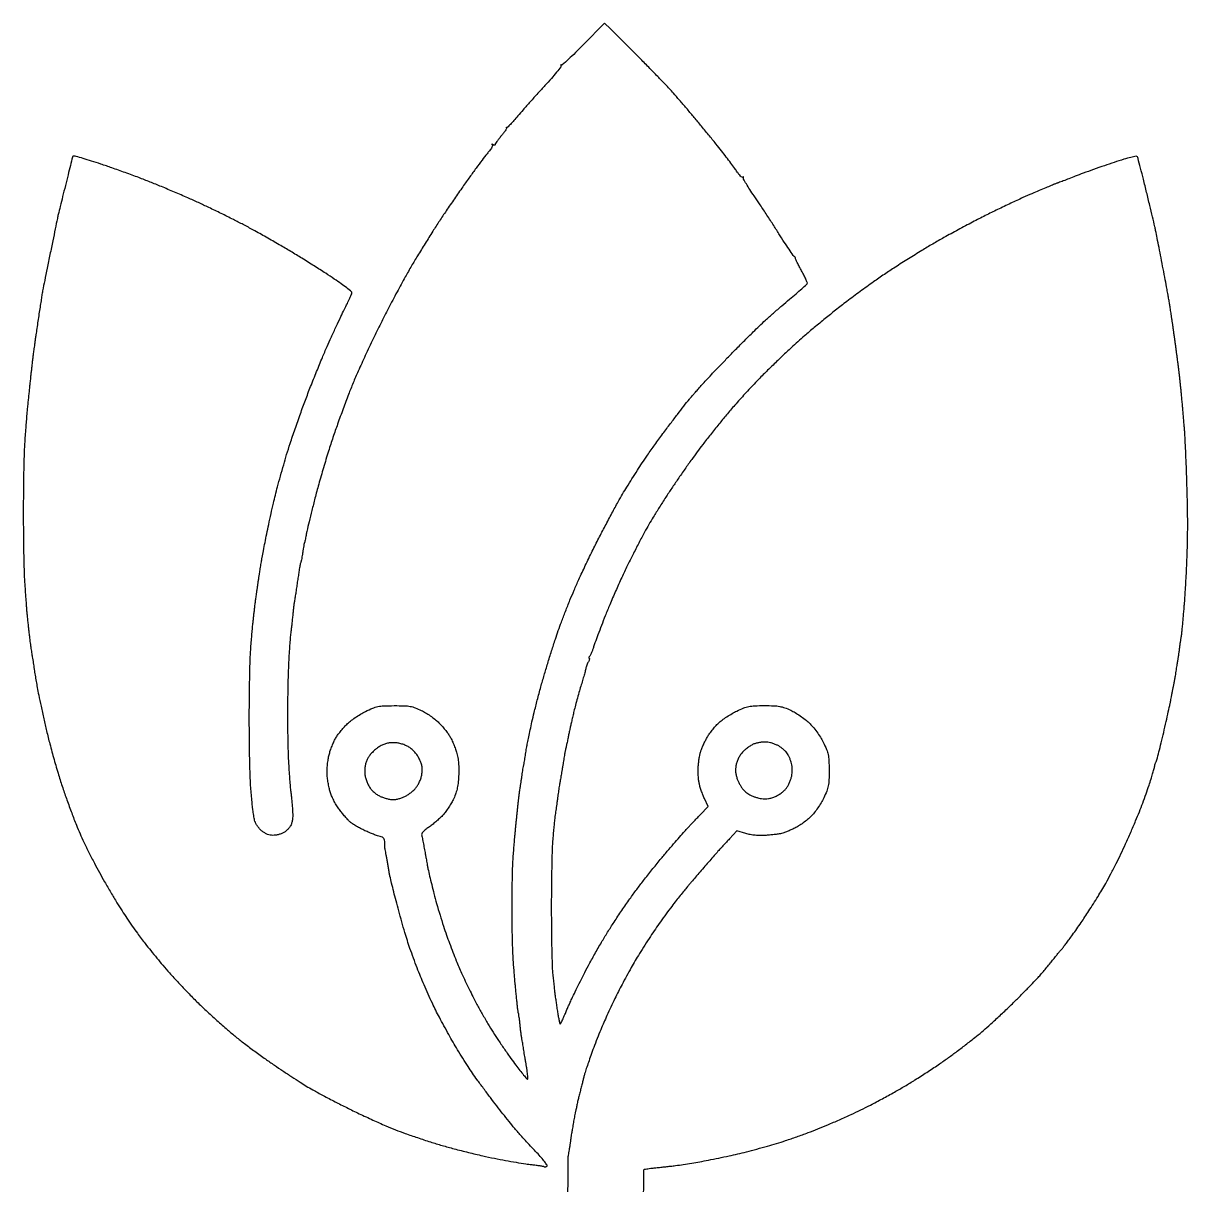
# Model space of a CAD drawing. Extents: x 0 to 57.1, y 0 to 88.
# Drawn here: x 0 to 57.1, y 31 to 88 of the extents above; entities that cross this region are included whole.
import ezdxf

# ---------------------------------------------------------------- set-up
doc = ezdxf.new("R2010")
doc.units = 0
doc.header["$MEASUREMENT"] = 0

msp = doc.modelspace()

# ---------------------------------------------------------------- linework, layer by layer
for points in [[(28.830608, 87.709202), (28.544132, 87.984304), (27.512211, 86.940506, -0.004479), (27.112963, 86.543833, -0.007462), (26.768849, 86.217893, -0.002224), (26.469668, 85.945312, -0.399372), (26.430696, 85.946304, 0.085177), (26.414019, 85.958096, 0.40366), (26.403952, 85.95474, 0.167652), (26.401357, 85.937503, 0.029818), (26.4093, 85.905375, -0.246174), (26.398245, 85.844883, -0.004518), (26.189077, 85.582244, -0.010025), (25.931314, 85.277228, -0.006392), (25.620005, 84.932475, 0.002878), (25.269895, 84.550189, 0.002245), (24.893736, 84.130913, 0.002269), (24.546833, 83.737154, 0.005522), (24.295572, 83.442833, -0.007328), (24.097586, 83.212608, -0.012067), (23.922766, 83.02459, -0.005722), (23.772801, 82.874389, -0.364636), (23.738317, 82.871783, 0.025052), (23.720645, 82.883205, 0.401641), (23.714339, 82.881661, 0.288315), (23.714297, 82.873822, 0.019654), (23.727349, 82.854551, -0.292669), (23.729727, 82.81812, -0.016447), (23.669027, 82.716199, -0.021039), (23.583059, 82.593749, -0.013441), (23.473549, 82.458623, 0.009959), (23.361256, 82.322018, 0.013801), (23.266513, 82.194903, 0.010291), (23.193529, 82.086446, 0.143918), (23.1804, 82.041779, -0.185814), (23.171528, 82.018731, -0.179096), (23.149336, 82.007136, -0.110242), (23.115189, 82.010305, -0.05256), (23.07465, 82.028271, 0.017253), (23.036468, 82.048523, 0.176411), (23.01895, 82.050351, 0.513935), (23.015454, 82.041496, 0.041037), (23.033534, 82.017979, -0.241614), (23.044906, 81.975795, -0.055992), (23.02086, 81.90388, -0.045714), (22.970959, 81.81791, -0.030734), (22.899624, 81.729466, 0.020797), (22.782743, 81.590302, 0.00239), (22.534542, 81.265311, 0.002878), (22.243244, 80.875441, 0.002343), (21.9356, 80.4546, 0.003797), (21.590061, 79.969527, 0.002203), (21.182002, 79.38189, 0.002202), (20.77808, 78.78913, 0.003709), (20.445085, 78.28782, 0.003515), (20.120857, 77.784064, 0.002136), (19.744235, 77.18411, 0.00214), (19.375724, 76.585775, 0.003777), (19.077347, 76.08822, 0.00738), (18.770438, 75.549541, 0.003012), (18.368523, 74.808731, 0.002979), (17.946144, 74.007442, 0.003801), (17.566846, 73.2636, 0.004128), (17.198929, 72.512892, 0.003213), (16.810906, 71.690833, 0.003249), (16.459131, 70.919914, 0.007871), (16.212046, 70.3449, 0.005988), (15.989877, 69.785626, 0.002997), (15.721709, 69.073521, 0.002975), (15.452966, 68.333197, 0.00439), (15.226684, 67.68, 0.005803), (15.007875, 67.004136, 0.00342), (14.761359, 66.191861, 0.00342), (14.526162, 65.376928, 0.005844), (14.342428, 64.692995, 0.001751), (14.191038, 64.093247, 0.00221), (14.05537, 63.53726, 0.001752), (13.945282, 63.070059, 0.017744), (13.907102, 62.874095, -0.006307), (13.886017, 62.750933, -0.008328), (13.863527, 62.639314, -0.006278), (13.842065, 62.546835, -0.077316), (13.828181, 62.513524, 0.087715), (13.814314, 62.478218, 0.004484), (13.790956, 62.35697, 0.007037), (13.766398, 62.211524, 0.005036), (13.742865, 62.048224, -0.005009), (13.719328, 61.884837, -0.006972), (13.694758, 61.739113, -0.004495), (13.671405, 61.617662, -0.085151), (13.657496, 61.58168, 0.068765), (13.643842, 61.549514, 0.008195), (13.624823, 61.474315, 0.009653), (13.605307, 61.383655, 0.007787), (13.587749, 61.28558, 0.002382), (13.566102, 61.148668, 0.00052), (13.530172, 60.912552, 0.000541), (13.489186, 60.639303, 0.000519), (13.448207, 60.3621, -0.000867), (13.408152, 60.092448, -0.00108), (13.369953, 59.842004, -0.000875), (13.33706, 59.631863, -0.008254), (13.321301, 59.54196, 0.016817), (13.307602, 59.455086, 0.002266), (13.285805, 59.271596, 0.002613), (13.262087, 59.053811, 0.002198), (13.239181, 58.82286, -0.00224), (13.215761, 58.58692, -0.002325), (13.190503, 58.354101, -0.002238), (13.166808, 58.15284, -0.010084), (13.150066, 58.0356, 0.02016), (13.133632, 57.901212, 0.001976), (13.10837, 57.575587, 0.002497), (13.081721, 57.187028, 0.001976), (13.056663, 56.7666, 0.00601), (13.033996, 56.246562, 0.002414), (13.014989, 55.535141, 0.002389), (13.001875, 54.768456, 0.00302), (12.997417, 54.0594, 0.003407), (13.002026, 53.357443, 0.002848), (13.016241, 52.612347, 0.002874), (13.037039, 51.931077, 0.007855), (13.062072, 51.449863, 0.001653), (13.089158, 51.068964, 0.002116), (13.11674, 50.718438, 0.001632), (13.142063, 50.424801, 0.018024), (13.156808, 50.307763, -0.013465), (13.171166, 50.201617, -0.002283), (13.192172, 49.998309, -0.002493), (13.214574, 49.759165, -0.002216), (13.235529, 49.510248, -0.012108), (13.252926, 49.196198, -0.031938), (13.245558, 48.971152, -0.043416), (13.212753, 48.794252, -0.051825), (13.15087, 48.636433, -0.055663), (13.076401, 48.524841, -0.037279), (12.969008, 48.415015, -0.036521), (12.84315, 48.319522, -0.045099), (12.713005, 48.250786, -0.035113), (12.572091, 48.203214, -0.03044), (12.419024, 48.173057, -0.031395), (12.269898, 48.162467, -0.04843), (12.141243, 48.173904, -0.054459), (12.022798, 48.209799, -0.030186), (11.887538, 48.277391, -0.029745), (11.757272, 48.363344, -0.041951), (11.653353, 48.455703, -0.030348), (11.565654, 48.559887, -0.024534), (11.484304, 48.681397, -0.025182), (11.420251, 48.801325, -0.056724), (11.387205, 48.8988, -0.007714), (11.366634, 49.001273, -0.003375), (11.342375, 49.137732, -0.003339), (11.31856, 49.282985, -0.004456), (11.298996, 49.415187, -0.009718), (11.278597, 49.586417, -0.002004), (11.249739, 49.888871, -0.002107), (11.219103, 50.240507, -0.001983), (11.190775, 50.599587, -0.011327), (11.165217, 51.089632, -0.002423), (11.144251, 51.941429, -0.002531), (11.129737, 52.928717, -0.002409), (11.1249, 53.9325, -0.002485), (11.129893, 54.936928, -0.002601), (11.144875, 55.926152, -0.002495), (11.166522, 56.780371, -0.011519), (11.1929, 57.2742, -0.000716), (11.220875, 57.632902, -0.000816), (11.2487, 57.976116, -0.000738), (11.273228, 58.267405, -0.004612), (11.287371, 58.4163, -0.001288), (11.301409, 58.547606, -0.000401), (11.323149, 58.744654, -0.000401), (11.34779, 58.964749, -0.000443), (11.371995, 59.1777, -0.001162), (11.396529, 59.387548, -0.001145), (11.422157, 59.598321, -0.001124), (11.44545, 59.782892, -0.004389), (11.461103, 59.8968, -0.000035), (11.476777, 60.003831, -0.000012), (11.49937, 60.158002, -0.000012), (11.524252, 60.32774, -0.000014), (11.5479, 60.489, -0.000442), (11.572152, 60.653335, -0.000341), (11.598868, 60.832423, -0.000345), (11.624047, 60.999636, -0.000828), (11.642996, 61.1235, -0.000869), (11.661072, 61.239036, -0.000509), (11.683094, 61.3773, -0.000509), (11.705405, 61.515561, -0.000866), (11.724375, 61.6311, -0.006039), (11.751962, 61.785727, -0.000751), (11.816483, 62.120987, -0.000886), (11.894415, 62.5189, -0.000734), (11.978783, 62.9424, -0.003105), (12.075464, 63.408986, -0.002123), (12.190813, 63.937772, -0.00214), (12.306337, 64.446491, -0.004327), (12.402486, 64.8459, -0.004565), (12.507574, 65.250671, -0.002068), (12.652216, 65.778879, -0.002047), (12.809402, 66.334892, -0.002804), (12.955746, 66.834, -0.00699), (13.127364, 67.379502, -0.003161), (13.366719, 68.08962, -0.003129), (13.628777, 68.835938, -0.004276), (13.87477, 69.50465, -0.003354), (14.131064, 70.169857, -0.002448), (14.424372, 70.905566, -0.002473), (14.709256, 71.600193, -0.005454), (14.935242, 72.12725, -0.002819), (15.147343, 72.600165, -0.002134), (15.385262, 73.116875, -0.002157), (15.612816, 73.600114, -0.005015), (15.788565, 73.95986, 0.003944), (15.930355, 74.248523, 0.005812), (16.049902, 74.504405, 0.002889), (16.147308, 74.72272, 0.103842), (16.1586, 74.776506, 0.228797), (16.136045, 74.823217, 0.003836), (15.903875, 75.004682, 0.009008), (15.623824, 75.212209, 0.005761), (15.29145, 75.443622, 0.005746), (14.869941, 75.722916, 0.00253), (14.306257, 76.083135, 0.002503), (13.704585, 76.459153, 0.003359), (13.1553, 76.79354, 0.003723), (12.592324, 77.125425, 0.002549), (11.948428, 77.494211, 0.002569), (11.324329, 77.843224, 0.005199), (10.8288, 78.110318, 0.004443), (10.341503, 78.360971, 0.002509), (9.746449, 78.656662, 0.002504), (9.143191, 78.948925, 0.004107), (8.6292, 79.189602, 0.004192), (8.103401, 79.42525, 0.002368), (7.462249, 79.702553, 0.002363), (6.812913, 79.976131, 0.003879), (6.2604, 80.200835, 0.004548), (5.704719, 80.415987, 0.002784), (5.045701, 80.660098, 0.002791), (4.390411, 80.894553, 0.004963), (3.847853, 81.079236, 0.002435), (3.385882, 81.228898, 0.003617), (2.97971, 81.355072, 0.00162), (2.632378, 81.458992, 0.071994), (2.557703, 81.4698, 0.024825), (2.517733, 81.467814, 0.03945), (2.484039, 81.461748, 0.046919), (2.46009, 81.452985, 0.28925), (2.4534, 81.442388, -0.059899), (2.450792, 81.420697, -0.000082), (2.351694, 81.014822, -0.000703), (2.239908, 80.560077, -0.000433), (2.107168, 80.025338, 0.000291), (1.972544, 79.483666, 0.000425), (1.854709, 79.006629, 0.000202), (1.754898, 78.600376, 0.007703), (1.733929, 78.5088, 0.001833), (1.714233, 78.414563, 0.000033), (1.610687, 77.909726, 0.000082), (1.490157, 77.3214, 0.000055), (1.352308, 76.6476, 0.000348), (1.214416, 75.970817, 0.000504), (1.093684, 75.373048, 0.000252), (0.991913, 74.8652, 0.008547), (0.969854, 74.7441, 0.002416), (0.952729, 74.636794, 0.000233), (0.912538, 74.37609, 0.000297), (0.864954, 74.065243, 0.000234), (0.813833, 73.7289, 0.000619), (0.760974, 73.377083, 0.00059), (0.708144, 73.019582, 0.000585), (0.662222, 72.703698, 0.002108), (0.634037, 72.5022, -0.000824), (0.611902, 72.34094, -0.000706), (0.588074, 72.171202, -0.000711), (0.565987, 72.01704, -0.002036), (0.550051, 71.91, 0.005909), (0.533991, 71.796081, 0.001515), (0.510762, 71.611521, 0.001543), (0.485543, 71.400748, 0.001567), (0.461758, 71.1909, 0.000174), (0.438712, 70.981052, 0.000172), (0.415713, 70.770279, 0.000169), (0.395696, 70.585677, 0.000662), (0.38354, 70.4718, 0.000027), (0.371118, 70.353892, 0.000006), (0.349489, 70.148469, 0.000006), (0.324421, 69.910334, 0.000006), (0.298928, 69.6681, 0.00103), (0.273026, 69.416991, 0.000879), (0.246732, 69.152172, 0.000886), (0.223669, 68.911257, 0.002521), (0.20875, 68.74335, 0.001723), (0.193841, 68.557706, 0.000363), (0.169157, 68.233404, 0.000381), (0.141091, 67.857257, 0.000361), (0.113091, 67.47435, 0.010638), (0.086734, 66.957973, 0.002405), (0.064852, 66.07987, 0.00249), (0.049523, 65.066356, 0.002414), (0.044081, 64.0422, 0.002331), (0.04837, 63.015368, 0.002367), (0.062237, 61.993822, 0.0023), (0.082592, 61.105441, 0.009729), (0.107589, 60.5736, 0.000786), (0.135068, 60.170098, 0.00076), (0.16411, 59.762233, 0.00075), (0.190756, 59.403336, 0.0028), (0.20912, 59.1777, 0.002174), (0.226985, 58.982255, 0.001182), (0.250546, 58.742274, 0.001177), (0.275664, 58.498286, 0.001866), (0.298453, 58.2894, 0.001065), (0.321441, 58.089568, 0.000846), (0.347098, 57.873802, 0.000855), (0.371568, 57.673818, 0.002141), (0.390298, 57.528, 0.002905), (0.40817, 57.399169, 0.002144), (0.429394, 57.256751, 0.002166), (0.450617, 57.122302, 0.00485), (0.468171, 57.0204, -0.004822), (0.486185, 56.915863, -0.0019), (0.509049, 56.771623, -0.00188), (0.532579, 56.615553, -0.00235), (0.553195, 56.4705, 0.005459), (0.579526, 56.293164, 0.001584), (0.623982, 56.020269, 0.001592), (0.676022, 55.71313, 0.0017), (0.728909, 55.413, 0.006387), (0.800366, 55.042648, 0.002013), (0.916466, 54.490909, 0.00201), (1.050952, 53.876384, 0.002229), (1.185917, 53.283768, 0.007543), (1.344861, 52.643885, 0.004411), (1.553568, 51.881998, 0.004409), (1.775939, 51.123031, 0.007465), (1.977225, 50.491968, 0.005039), (2.1828, 49.899094, 0.003947), (2.417388, 49.2599, 0.003991), (2.645136, 48.668539, 0.009753), (2.824724, 48.237907, 0.008079), (3.012084, 47.830203, 0.004006), (3.262194, 47.318892, 0.003975), (3.530027, 46.792797, 0.005816), (3.774809, 46.334407, 0.005052), (4.03139, 45.878078, 0.003324), (4.335425, 45.357941, 0.003344), (4.638073, 44.855672, 0.006442), (4.888303, 44.458203, 0.004036), (5.126152, 44.097398, 0.003218), (5.388324, 43.711981, 0.003252), (5.635769, 43.358149, 0.008188), (5.821861, 43.104603, 0.005515), (6.016465, 42.85415, 0.002103), (6.292875, 42.509386, 0.002082), (6.596289, 42.137364, 0.002552), (6.882999, 41.7924, 0.009089), (7.212271, 41.414482, 0.004197), (7.653504, 40.934431, 0.004156), (8.125896, 40.437408, 0.005758), (8.558199, 40.000256, 0.006989), (9.007469, 39.568535, 0.004702), (9.531977, 39.087589, 0.004736), (10.048452, 38.631653, 0.009354), (10.468577, 38.281332, 0.006369), (10.887382, 37.953875, 0.003721), (11.397141, 37.571624, 0.00372), (11.913184, 37.196524, 0.006297), (12.3516, 36.891082, 0.002351), (12.767486, 36.611895, 0.00195), (13.212669, 36.318564, 0.001968), (13.622741, 36.052952, 0.005312), (13.9167, 35.868568, 0.011744), (14.235158, 35.683643, 0.003229), (14.744987, 35.407663, 0.003261), (15.326943, 35.10234, 0.0034), (15.9048, 34.808917, 0.005076), (16.511678, 34.513589, 0.003877), (17.181437, 34.202365, 0.00392), (17.813404, 33.920599, 0.009214), (18.290597, 33.722696, 0.00859), (18.761817, 33.546656, 0.004164), (19.369913, 33.336995, 0.004129), (20.006995, 33.129097, 0.005933), (20.574797, 32.95637, 0.006701), (21.163165, 32.793509, 0.004033), (21.86516, 32.615328, 0.004038), (22.566037, 32.449424, 0.007043), (23.149989, 32.324795, 0.003409), (23.679839, 32.223243, 0.003377), (24.212658, 32.128599, 0.003314), (24.67992, 32.052036, 0.013081), (24.968889, 32.014367, -0.005214), (25.179608, 31.990264, -0.007276), (25.367498, 31.964002, -0.004678), (25.524121, 31.93828, -0.089612), (25.57035, 31.921359, 0.099923), (25.600767, 31.910925, 0.057365), (25.639678, 31.910277, 0.054021), (25.680624, 31.918829, 0.060009), (25.71726, 31.935795, 0.42454), (25.727051, 31.980793, 0.013269), (25.606662, 32.151136, 0.01843), (25.438908, 32.359166, 0.010757), (25.223559, 32.596438, -0.001778), (24.97791, 32.857519, -0.001455), (24.717017, 33.138419, -0.001469), (24.478538, 33.398216, -0.003869), (24.309641, 33.5862, -0.009066), (24.133548, 33.792697, -0.002409), (23.860299, 34.128433, -0.002442), (23.553225, 34.513297, -0.002513), (23.252862, 34.8975, -0.003089), (22.942878, 35.303298, -0.00232), (22.606589, 35.753546, -0.002345), (22.294122, 36.180145, -0.005385), (22.063879, 36.5049, -0.007456), (21.849762, 36.82397, -0.00386), (21.591296, 37.228629, -0.003837), (21.332025, 37.648664, -0.005817), (21.113628, 38.018258, -0.003911), (20.902701, 38.391609, -0.002596), (20.66629, 38.823086, -0.002613), (20.441087, 39.244466, -0.005092), (20.266629, 39.583358, -0.007025), (20.099291, 39.928735, -0.003483), (19.896256, 40.371254, -0.003456), (19.692081, 40.833061, -0.005059), (19.519334, 41.2425, -0.005697), (19.353921, 41.659374, -0.003711), (19.171999, 42.14427, -0.003731), (19.001547, 42.620007, -0.007101), (18.872762, 43.005556, -0.005232), (18.750706, 43.403348, -0.002451), (18.600675, 43.920523, -0.002428), (18.448669, 44.464286, -0.003407), (18.31862, 44.951356, -0.001794), (18.204775, 45.396248, -0.002208), (18.101874, 45.812209, -0.001826), (18.018233, 46.16241, -0.016076), (17.986812, 46.3185, 0.000457), (17.965213, 46.446308, 0.000163), (17.934142, 46.628788, 0.000162), (17.899919, 46.829, 0.000191), (17.867406, 47.018399, 0.001091), (17.837103, 47.192255, 0.001591), (17.809578, 47.345309, 0.000773), (17.785561, 47.475329, 0.028075), (17.778327, 47.504849, -0.059315), (17.773462, 47.531893, -0.004346), (17.769621, 47.607427, -0.006011), (17.766899, 47.697854, -0.004517), (17.766, 47.797388, 0.039661), (17.755501, 47.929545, 0.122743), (17.720667, 48.011291, 0.128013), (17.652547, 48.065156, 0.044883), (17.53335, 48.105282, -0.026452), (17.411039, 48.141502, -0.007004), (17.219933, 48.212304, -0.007086), (17.004501, 48.299096, -0.007234), (16.7931, 48.391386, -0.014422), (16.582477, 48.494413, -0.012786), (16.369374, 48.61343, -0.012947), (16.183033, 48.730466, -0.037844), (16.06343, 48.823742, -0.021335), (15.957621, 48.928555, -0.008119), (15.818923, 49.083156, -0.008023), (15.673446, 49.256242, -0.009734), (15.542906, 49.423253, -0.023028), (15.418434, 49.606009, -0.01501), (15.291167, 49.827334, -0.015104), (15.179817, 50.051162, -0.027693), (15.105026, 50.24058, -0.023171), (15.049786, 50.436853, -0.012622), (14.999363, 50.682104, -0.012554), (14.960585, 50.934542, -0.019445), (14.941113, 51.154169, -0.023093), (14.940362, 51.377022, -0.014073), (14.959028, 51.639654, -0.014094), (14.992282, 51.899495, -0.024147), (15.036488, 52.113442, -0.018187), (15.096691, 52.316361, -0.012543), (15.178866, 52.541577, -0.012663), (15.26894, 52.754461, -0.025132), (15.352858, 52.9173, -0.024884), (15.453207, 53.071857, -0.012184), (15.595348, 53.258838, -0.012055), (15.752864, 53.446434, -0.017118), (15.902407, 53.604783, -0.029735), (16.077832, 53.758739, -0.014603), (16.317689, 53.93423, -0.014434), (16.578265, 54.10257, -0.02035), (16.820374, 54.236101, -0.016711), (17.173105, 54.397831, -0.049262), (17.427854, 54.476088, -0.04044), (17.719103, 54.510841, -0.008542), (18.2313, 54.521518, -0.008284), (18.725671, 54.515187, -0.036017), (19.017015, 54.48555, -0.047907), (19.259584, 54.418647, -0.022929), (19.556198, 54.289479, -0.022493), (19.764564, 54.175231, -0.014573), (19.995194, 54.025556, -0.014657), (20.212355, 53.865847, -0.026752), (20.378155, 53.72133, -0.015855), (20.524781, 53.569717, -0.01085), (20.681866, 53.388897, -0.010946), (20.825779, 53.207873, -0.021676), (20.930321, 53.057157, -0.026766), (21.020627, 52.895551, -0.012854), (21.119741, 52.679637, -0.012705), (21.21186, 52.448489, -0.017731), (21.281518, 52.237135, -0.024557), (21.344322, 51.973431, -0.023934), (21.381621, 51.702568, -0.02169), (21.395158, 51.405957, -0.014209), (21.386199, 51.063829, -0.014785), (21.3561, 50.707049, -0.028778), (21.307413, 50.425564, -0.032311), (21.231356, 50.173831, -0.025124), (21.117774, 49.911244, -0.019966), (21.007787, 49.709152, -0.013677), (20.867776, 49.488631, -0.013805), (20.720974, 49.283283, -0.027018), (20.591123, 49.12983, -0.01755), (20.450548, 48.990932, -0.009843), (20.270686, 48.831707, -0.009813), (20.082441, 48.677823, -0.015761), (19.915423, 48.55498, 0.018818), (19.746342, 48.429021, 0.048544), (19.63769, 48.322624, 0.074133), (19.581447, 48.231069, 0.173611), (19.576769, 48.151995, -0.015922), (19.596473, 48.075738, -0.004206), (19.623043, 47.952659, -0.004265), (19.650916, 47.812035, -0.004371), (19.676148, 47.6721, 0.000926), (19.700738, 47.530133, 0.000837), (19.726687, 47.383402, 0.000838), (19.750369, 47.252055, 0.002674), (19.766791, 47.1645, -0.003409), (19.782631, 47.079355, -0.001228), (19.804041, 46.958023, -0.001218), (19.82685, 46.824968, -0.001446), (19.84772, 46.6992, 0.015407), (19.881929, 46.523564, 0.002212), (19.96451, 46.167013, 0.00251), (20.0662, 45.746085, 0.002142), (20.17754, 45.3033, 0.006554), (20.309534, 44.814482, 0.004263), (20.474203, 44.253203, 0.004287), (20.644288, 43.70814, 0.00814), (20.79207, 43.2729, 0.003892), (20.939706, 42.870187, 0.002923), (21.108197, 42.429279, 0.002955), (21.271606, 42.016297, 0.006784), (21.400677, 41.7078, 0.004971), (21.535041, 41.406733, 0.002322), (21.714776, 41.019289, 0.0023), (21.907077, 40.614602, 0.00322), (22.08288, 40.254933, 0.009489), (22.280755, 39.874905, 0.004797), (22.543682, 39.403339, 0.004762), (22.824631, 38.921353, 0.007068), (23.080655, 38.505084, 0.005465), (23.344917, 38.098617, 0.00384), (23.650793, 37.64677, 0.003875), (23.950286, 37.21873, 0.008097), (24.191336, 36.891201, 0.003945), (24.393744, 36.629615, 0.006264), (24.571562, 36.409255, 0.00196), (24.727767, 36.222064, 0.221381), (24.756255, 36.2088, 0.400093), (24.77215, 36.223943, 0.014855), (24.773846, 36.314418, 0.019735), (24.767989, 36.430477, 0.011658), (24.752313, 36.56835, 0.00285), (24.730418, 36.721261, 0.002379), (24.705467, 36.883415, 0.0024), (24.681221, 37.031545, 0.00655), (24.662196, 37.136013, -0.006012), (24.643251, 37.239417, -0.002315), (24.619342, 37.383393, -0.002292), (24.594847, 37.539808, -0.002824), (24.573495, 37.685913, 0.003864), (24.552715, 37.826073, 0.003974), (24.529956, 37.964577, 0.003847), (24.508345, 38.084348, 0.016811), (24.492649, 38.1546, -0.02731), (24.476853, 38.232991, -0.003374), (24.45295, 38.405756, -0.003978), (24.427556, 38.611551, -0.00328), (24.403661, 38.8314, 0.003541), (24.380313, 39.045183, 0.005245), (24.356557, 39.232192, 0.00249), (24.333941, 39.390585, 0.098942), (24.322112, 39.4236, -0.102165), (24.310311, 39.45721, -0.001986), (24.286419, 39.639859, -0.004692), (24.261291, 39.854183, -0.003118), (24.236315, 40.1004, 0.000273), (24.211288, 40.361933, 0.000274), (24.186011, 40.623069, 0.000267), (24.16372, 40.850783, 0.0011), (24.149839, 40.9887, -0.004866), (24.136296, 41.134248, -0.000888), (24.114322, 41.404033, -0.000955), (24.089766, 41.719891, -0.000867), (24.065593, 42.0462, -0.009494), (24.04307, 42.468982, -0.002737), (24.024246, 43.123264, -0.002752), (24.01112, 43.861269, -0.002929), (24.006477, 44.5842, -0.002871), (24.010204, 45.304027, -0.002766), (24.022192, 46.032711, -0.002735), (24.039817, 46.674576, -0.010075), (24.061348, 47.0799, -0.001074), (24.085702, 47.402421, -0.00092), (24.112699, 47.741895, -0.000927), (24.138365, 48.050224, -0.002656), (24.15773, 48.2643, -0.000436), (24.176067, 48.453924, -0.000276), (24.19775, 48.674874, -0.000277), (24.219282, 48.89181, -0.000513), (24.237051, 49.068, -0.000355), (24.25513, 49.244189, -0.000192), (24.277629, 49.461126, -0.000191), (24.300716, 49.682075, -0.000301), (24.320718, 49.8717, -0.003437), (24.34078, 50.049159, -0.003098), (24.363946, 50.232572, -0.003104), (24.386751, 50.396716, -0.009823), (24.404858, 50.5062, 0.006529), (24.423289, 50.613264, 0.002294), (24.447033, 50.767402, 0.002277), (24.471593, 50.93714, 0.002666), (24.493301, 51.0984, -0.004053), (24.514611, 51.253457, -0.004348), (24.537969, 51.404546, -0.004124), (24.560227, 51.533955, -0.020468), (24.5763, 51.606, 0.017826), (24.592366, 51.676263, 0.004089), (24.614277, 51.796023, 0.004223), (24.637245, 51.934527, 0.004107), (24.658095, 52.074687, -0.002742), (24.678972, 52.217703, -0.002509), (24.702021, 52.364781, -0.002508), (24.723919, 52.495895, -0.008201), (24.740256, 52.582287, -0.001519), (24.762973, 52.690813, -0.000114), (24.825642, 52.985404, -0.000158), (24.900585, 53.336748, -0.00012), (24.982932, 53.721758, -0.0076), (25.090219, 54.188055, -0.003407), (25.244709, 54.797761, -0.003372), (25.416775, 55.440123, -0.004578), (25.581311, 56.017481, -0.002715), (25.752677, 56.587143, -0.002101), (25.945347, 57.205957, -0.002124), (26.130093, 57.782119, -0.005106), (26.273082, 58.206838, -0.006509), (26.422137, 58.617749, -0.003059), (26.624973, 59.145214, -0.00303), (26.84426, 59.695367, -0.004258), (27.047085, 60.183414, -0.006972), (27.280008, 60.710181, -0.003217), (27.597004, 61.389319, -0.003185), (27.939494, 62.099216, -0.004415), (28.256175, 62.7309, -0.002805), (28.570072, 63.335094, -0.002479), (28.903811, 63.961217, -0.002489), (29.210144, 64.522419, -0.007569), (29.425995, 64.899613, -0.004201), (29.629333, 65.236302, -0.002258), (29.885457, 65.648273, -0.002249), (30.150391, 66.065971, -0.003527), (30.382289, 66.422413, -0.007015), (30.643406, 66.805835, -0.002901), (31.006887, 67.317458, -0.00287), (31.402954, 67.861534, -0.003694), (31.773532, 68.3568, -0.001301), (32.117231, 68.806703, -0.001732), (32.432001, 69.213598, -0.001216), (32.69794, 69.553214, -0.017653), (32.796516, 69.669759, 0.002781), (32.877792, 69.760251, 0.000791), (33.003085, 69.901771, 0.000797), (33.144044, 70.06201, 0.000844), (33.281811, 70.219659, -0.008253), (33.467725, 70.426148, -0.00183), (33.793054, 70.773146, -0.001901), (34.171991, 71.171326, -0.001831), (34.558655, 71.5716, -0.00196), (34.967016, 71.987971, -0.001555), (35.411365, 72.434708, -0.001571), (35.826033, 72.846425, -0.003932), (36.132044, 73.14364, -0.006385), (36.432206, 73.423374, -0.003086), (36.823132, 73.774096, -0.00306), (37.235045, 74.134606, -0.004393), (37.6047, 74.448525, 0.003027), (37.930974, 74.724073, 0.004616), (38.210497, 74.967556, 0.00177), (38.44746, 75.179349, 0.114111), (38.478986, 75.224393, 0.195935), (38.478815, 75.272674, 0.008084), (38.408961, 75.434858, 0.013006), (38.316234, 75.627373, 0.008756), (38.200882, 75.842395, -0.005391), (38.084221, 76.056389, -0.008104), (37.987543, 76.245712, -0.003952), (37.909848, 76.407369, -0.157323), (37.904872, 76.446028, 0.126562), (37.903167, 76.471154, 0.060615), (37.889279, 76.500609, 0.054376), (37.866292, 76.529605, 0.051594), (37.837215, 76.553541, -0.096929), (37.788833, 76.601298, -0.001776), (37.586125, 76.900737, -0.004318), (37.353346, 77.253792, -0.002863), (37.092025, 77.6628, 0.002727), (36.796292, 78.125947, 0.001916), (36.458643, 78.644069, 0.001933), (36.131623, 79.137534, 0.004049), (35.872686, 79.518292, -0.007177), (35.663111, 79.830647, -0.010917), (35.490988, 80.108401, -0.00578), (35.355106, 80.344967, -0.205963), (35.3487, 80.406592, 0.036937), (35.356017, 80.438007, 0.244373), (35.351043, 80.452799, 0.346751), (35.338242, 80.454077, 0.054396), (35.317077, 80.437077, -0.355658), (35.280763, 80.433361, -0.042573), (35.212631, 80.486954, -0.035618), (35.131009, 80.574926, -0.020738), (35.045523, 80.690877, 0.009456), (34.928311, 80.857606, 0.002402), (34.731722, 81.123609, 0.002448), (34.504207, 81.425288, 0.002476), (34.274588, 81.7236, 0.003957), (34.002618, 82.067682, 0.001759), (33.638839, 82.517254, 0.001741), (33.250366, 82.990532, 0.002352), (32.895601, 83.4156, 0.001562), (32.556076, 83.815996, 0.001559), (32.213821, 84.214541, 0.001524), (31.912744, 84.560795, 0.006154), (31.725834, 84.7692, 0.005805), (31.523578, 84.984144, 0.001082), (31.146902, 85.373561, 0.001159), (30.704517, 85.826828, 0.001058), (30.246468, 86.292, 0.000584), (29.793055, 86.749449, 0.000697), (29.364688, 87.179419, 0.0006), (29.0026, 87.540983, 0.004582)], [(18.184784, 52.704408, 0.033321), (17.987543, 52.691965, 0.041803), (17.808536, 52.653217, 0.040656), (17.634572, 52.584135, 0.029005), (17.452329, 52.480451, 0.032656), (17.306868, 52.372025, 0.022735), (17.157138, 52.232175, 0.023014), (17.025226, 52.084184, 0.043264), (16.935458, 51.951701, 0.037528), (16.863418, 51.796279, 0.034879), (16.813339, 51.628015, 0.033953), (16.786119, 51.449928, 0.031487), (16.78227, 51.265209, 0.03548), (16.802567, 51.086423, 0.028342), (16.848803, 50.898014, 0.028363), (16.915996, 50.716214, 0.035724), (16.99918, 50.557269, 0.039819), (17.105605, 50.412272, 0.033946), (17.239133, 50.277465, 0.033972), (17.389551, 50.162073, 0.040063), (17.546424, 50.075068, 0.025207), (17.699451, 50.014674, 0.018998), (17.872879, 49.963392, 0.019329), (18.039974, 49.927628, 0.041405), (18.17122, 49.915858, 0.04621), (18.301396, 49.927039, 0.022296), (18.464759, 49.964019, 0.021892), (18.632899, 50.01806, 0.029255), (18.779669, 50.082419, 0.03371), (18.921831, 50.167469, 0.021129), (19.076324, 50.284619, 0.021184), (19.219322, 50.41347, 0.035873), (19.325972, 50.534257, 0.04161), (19.413159, 50.670752, 0.025679), (19.493296, 50.843696, 0.025548), (19.555988, 51.025845, 0.038143), (19.590115, 51.190688, 0.030881), (19.603526, 51.39312, 0.049582), (19.587183, 51.565233, 0.046607), (19.536184, 51.738087, 0.02384), (19.442292, 51.944052, 0.033354), (19.3362, 52.120211, 0.036147), (19.210171, 52.275736, 0.037148), (19.066571, 52.407716, 0.039758), (18.9081, 52.51371, 0.033925), (18.741537, 52.592577, 0.029163), (18.557279, 52.652839, 0.029207), (18.367591, 52.691168, 0.034355)], [(36.538249, 52.728924, 0.038981), (36.397658, 52.73612, 0.021553), (36.226032, 52.724107, 0.021377), (36.052134, 52.696805, 0.032035), (35.903749, 52.65693, 0.046445), (35.757979, 52.591938, 0.025016), (35.5914, 52.486982, 0.024698), (35.430977, 52.362052, 0.035363), (35.303064, 52.235075, 0.032879), (35.185015, 52.080635, 0.033393), (35.088903, 51.912827, 0.034499), (35.018808, 51.739554, 0.041671), (34.978446, 51.56882, 0.031708), (34.963175, 51.390557, 0.036074), (34.971748, 51.219419, 0.03618), (35.004781, 51.051728, 0.032249), (35.062558, 50.883765, 0.017382), (35.125803, 50.746059, 0.014523), (35.202147, 50.604414, 0.014771), (35.279617, 50.478884, 0.038292), (35.344677, 50.394885, 0.030302), (35.415328, 50.325737, 0.016784), (35.509156, 50.249784, 0.016687), (35.609716, 50.178966, 0.025742), (35.701517, 50.125336, 0.031739), (35.805737, 50.079568, 0.014568), (35.946594, 50.032702, 0.014361), (36.098204, 49.991827, 0.019257), (36.237816, 49.96409, 0.038165), (36.405644, 49.950413, 0.04033), (36.570473, 49.962897, 0.037867), (36.739955, 50.002921, 0.027223), (36.921895, 50.071828, 0.033843), (37.072861, 50.151217, 0.024868), (37.228805, 50.258251, 0.025317), (37.366774, 50.374901, 0.049925), (37.461167, 50.482841, 0.033495), (37.535165, 50.603046, 0.018869), (37.609262, 50.757575, 0.018766), (37.67256, 50.919877, 0.029062), (37.713571, 51.064556, 0.031755), (37.736939, 51.214479, 0.023599), (37.744302, 51.381928, 0.023946), (37.735965, 51.544857, 0.039491), (37.711572, 51.68048, 0.02118), (37.673307, 51.804513, 0.014804), (37.620216, 51.940904, 0.014966), (37.561436, 52.068821, 0.02985), (37.506069, 52.165441, 0.042348), (37.437209, 52.253313, 0.0206), (37.335796, 52.353692, 0.020267), (37.220965, 52.450128, 0.027524), (37.109496, 52.526877, 0.032261), (36.985439, 52.592008, 0.01975), (36.831887, 52.653242, 0.019767), (36.674379, 52.70204, 0.032973)]]:
    msp.add_lwpolyline(points, format="xyb", close=True)
msp.add_lwpolyline([(30.450342, 29.411524, -0.000017), (30.46337, 31.744625, -0.197453), (30.474799, 31.771999, -0.149586), (30.498253, 31.784462, -0.004747), (30.605564, 31.804207, -0.008821), (30.734005, 31.824254, -0.005961), (30.881089, 31.842775, -0.001244), (31.062048, 31.862918, -0.000574), (31.297591, 31.888269, -0.000568), (31.545294, 31.914357, -0.000789), (31.7673, 31.93713, 0.009322), (32.025074, 31.968024, 0.003153), (32.399156, 32.022356, 0.003135), (32.811992, 32.087627, 0.003595), (33.2055, 32.155283, 0.004126), (33.629111, 32.234868, 0.002403), (34.1361, 32.336989, 0.002401), (34.643032, 32.444177, 0.004058), (35.0667, 32.539493, 0.005318), (35.492989, 32.643833, 0.002984), (36.008864, 32.779217, 0.002977), (36.528384, 32.9222, 0.004852), (36.967266, 33.050413, 0.007441), (37.414896, 33.193216, 0.00398), (37.963807, 33.382248, 0.003961), (38.521128, 33.584132, 0.006174), (38.997666, 33.767763, 0.005611), (39.478988, 33.966389, 0.003263), (40.052416, 34.215024, 0.003262), (40.623818, 34.47169, 0.005501), (41.099184, 34.69531, 0.007446), (41.578283, 34.936027, 0.003984), (42.163201, 35.246856, 0.003965), (42.755241, 35.573645, 0.006183), (43.259423, 35.865444, 0.006163), (43.758405, 36.170923, 0.003866), (44.334753, 36.539859, 0.00388), (44.896606, 36.911911, 0.007074), (45.34854, 37.22563, 0.005226), (45.772083, 37.535352, 0.003649), (46.243498, 37.893093, 0.003681), (46.690477, 38.242733, 0.007632), (47.033133, 38.523493, 0.008121), (47.372997, 38.820341, 0.003577), (47.813277, 39.223437, 0.003539), (48.274165, 39.657616, 0.004745), (48.685416, 40.0581, 0.002313), (49.065917, 40.439252, 0.002485), (49.433851, 40.814958, 0.00235), (49.74668, 41.140636, 0.011791), (49.916582, 41.327837, 0.003803), (50.052987, 41.487886, 0.001926), (50.222442, 41.691392, 0.001913), (50.395783, 41.902846, 0.002852), (50.545631, 42.089237, -0.001587), (50.677476, 42.254085, -0.002248), (50.795931, 42.399886, -0.001275), (50.896787, 42.522252, -0.032175), (50.926545, 42.5538, 0.038499), (50.956205, 42.58605, 0.001338), (51.061291, 42.720356, 0.00249), (51.184287, 42.880056, 0.001737), (51.321526, 43.0614, 0.005793), (51.485233, 43.284626, 0.002732), (51.691656, 43.576403, 0.002707), (51.904485, 43.884284, 0.003816), (52.090617, 44.1612, 0.003325), (52.28076, 44.452998, 0.001894), (52.506925, 44.808126, 0.001891), (52.731906, 45.167368, 0.00313), (52.91876, 45.4725, 0.010513), (53.112082, 45.80844, 0.004269), (53.361737, 46.273556, 0.004222), (53.621803, 46.77846, 0.005363), (53.852917, 47.2491, 0.004967), (54.081984, 47.741002, 0.003263), (54.336365, 48.311623, 0.003283), (54.576747, 48.870398, 0.006315), (54.760752, 49.3218, 0.004356), (54.921195, 49.74076, 0.003473), (55.087149, 50.195295, 0.003511), (55.23497, 50.618416, 0.008838), (55.335005, 50.9292, 0.002577), (55.408103, 51.175435, 0.003942), (55.468694, 51.389741, 0.001431), (55.518822, 51.574607, 0.102932), (55.520607, 51.606, -0.105347), (55.522079, 51.62988, -0.018344), (55.535853, 51.673151, -0.019212), (55.55616, 51.723514, -0.016176), (55.581385, 51.7752, 0.056863), (55.618165, 51.869247, 0.001975), (55.717517, 52.250017, 0.003664), (55.829968, 52.701778, 0.00255), (55.950588, 53.2134, 0.001201), (56.069936, 53.737188, 0.001479), (56.178669, 54.226485, 0.001221), (56.267821, 54.63815, 0.010793), (56.302805, 54.8208, -0.004212), (56.327298, 54.958457, -0.002208), (56.359968, 55.129326, -0.002196), (56.395001, 55.304188, -0.003369), (56.427029, 55.4553, 0.005624), (56.459007, 55.609598, 0.00331), (56.49393, 55.794695, 0.003311), (56.526382, 55.980139, 0.00565), (56.550706, 56.135487, -0.00207), (56.572143, 56.279111, -0.001851), (56.595563, 56.428021, -0.001856), (56.617594, 56.561635, -0.005782), (56.633806, 56.651393, 0.009286), (56.650335, 56.746723, 0.002205), (56.67422, 56.906166, 0.002267), (56.700032, 57.08965, 0.002236), (56.7243, 57.2742, -0.002071), (56.748374, 57.45774, -0.002171), (56.773601, 57.638192, -0.00208), (56.796705, 57.79379, -0.009672), (56.812145, 57.88325, 0.018263), (56.827246, 57.980704, 0.002424), (56.850628, 58.187926, 0.002806), (56.87579, 58.434002, 0.002353), (56.899784, 58.695256, 0.000047), (56.923379, 58.966458, 0.000044), (56.947341, 59.242459, 0.000044), (56.968493, 59.486597, 0.000157), (56.98198, 59.643, 0.006067), (56.995174, 59.821993, 0.000809), (57.017817, 60.200038, 0.000936), (57.043097, 60.648318, 0.000787), (57.068253, 61.1235, 0.003807), (57.091574, 61.656819, 0.002364), (57.111219, 62.283049, 0.002371), (57.124752, 62.901254, 0.004284), (57.129097, 63.4077, 0.003998), (57.124854, 63.939123, 0.001746), (57.111124, 64.644182, 0.001727), (57.091341, 65.39293, 0.002305), (57.067896, 66.0726, 0.000818), (57.042339, 66.699749, 0.000982), (57.016167, 67.289782, 0.00084), (56.992303, 67.786875, 0.006545), (56.977758, 68.0184, 0.001496), (56.96298, 68.205494, 0.000601), (56.941701, 68.461228, 0.000594), (56.918118, 68.736688, 0.000752), (56.895629, 68.9913, 0.00029), (56.872605, 69.245911, 0.000229), (56.847408, 69.521372, 0.000231), (56.823778, 69.777099, 0.000575), (56.806186, 69.9642, 0.002237), (56.788619, 70.140385, 0.001206), (56.765479, 70.357326, 0.001201), (56.740836, 70.578273, 0.001889), (56.718498, 70.7679, 0.000078), (56.696886, 70.945359, 0.000071), (56.674493, 71.128772, 0.000071), (56.654399, 71.292972, 0.000227), (56.640941, 71.4024, 0.001477), (56.627106, 71.51182, 0.00046), (56.605697, 71.676028, 0.00046), (56.581441, 71.859441, 0.000507), (56.557624, 72.0369, 0.000149), (56.533569, 72.214359, 0.000135), (56.508601, 72.397772, 0.000135), (56.486159, 72.561971, 0.000432), (56.471076, 72.6714, 0.000931), (56.456027, 72.778427, 0.000324), (56.433954, 72.932603, 0.000322), (56.409429, 73.102339, 0.000375), (56.3859, 73.2636, 0.00018), (56.361736, 73.427935, 0.000139), (56.335285, 73.607023, 0.000141), (56.310492, 73.774238, 0.000338), (56.292006, 73.8981, 0.002836), (56.271557, 74.029394, 0.000881), (56.239364, 74.226454, 0.000881), (56.20261, 74.446549, 0.000971), (56.166238, 74.6595, 0.003203), (56.116401, 74.937291, 0.000745), (56.029015, 75.403187, 0.000769), (55.926808, 75.939141, 0.000753), (55.822267, 76.4784, 0.000146), (55.722127, 76.990039, 0.000211), (55.633375, 77.441782, 0.000106), (55.557757, 77.825386, 0.003567), (55.53908, 77.9166, 0.006309), (55.518008, 78.010077, 0.000122), (55.403117, 78.490822, 0.000294), (55.26855, 79.051831, 0.000197), (55.114041, 79.6932, 0.001695), (54.957607, 80.331935, 0.002592), (54.817214, 80.884615, 0.000898), (54.692748, 81.360649, 0.069944), (54.662616, 81.432481, 0.31359), (54.600236, 81.460802, 0.012674), (54.344292, 81.407074, 0.015651), (53.996431, 81.313207, 0.006059), (53.520463, 81.162325, 0.003428), (53.044081, 81.001304, 0.002436), (52.512165, 80.814533, 0.002459), (52.00623, 80.631301, 0.005227), (51.616963, 80.483515, -0.000625), (51.301659, 80.360477, -0.00097), (51.029182, 80.25515, -0.000278), (50.791839, 80.164086, -0.031875), (50.76, 80.154164, 0.027773), (50.734598, 80.146477, 0.003442), (50.680423, 80.126314, 0.004054), (50.616384, 80.10138, 0.003345), (50.5485, 80.073786, 0.001423), (50.440213, 80.02856, 0.000127), (50.168064, 79.913907, 0.000165), (49.84355, 79.776968, 0.000129), (49.491, 79.627956, 0.007163), (49.053865, 79.43563, 0.002773), (48.453592, 79.157162, 0.002745), (47.806315, 78.848162, 0.003392), (47.2068, 78.552874, 0.004673), (46.58617, 78.234645, 0.003016), (45.873028, 77.855019, 0.003031), (45.180215, 77.47539, 0.005713), (44.6265, 77.159266, 0.004829), (44.087451, 76.836258, 0.002755), (43.4421, 76.436125, 0.002751), (42.797002, 76.026247, 0.004555), (42.2577, 75.672424, 0.007019), (41.717207, 75.299643, 0.003874), (41.066713, 74.82976, 0.003861), (40.414509, 74.343111, 0.006192), (39.866475, 73.916773, 0.002876), (39.356707, 73.505148, 0.002441), (38.822925, 73.064675, 0.00246), (38.340674, 72.658714, 0.006918), (38.008652, 72.368404, 0.005263), (37.69086, 72.076575, 0.002086), (37.260171, 71.669244, 0.002064), (36.798777, 71.225562, 0.002588), (36.374799, 70.8102, 0.007716), (35.934993, 70.361202, 0.004559), (35.423255, 69.812449, 0.00456), (34.922219, 69.255131, 0.0078), (34.515679, 68.7798, 0.003214), (34.138996, 68.319216, 0.002436), (33.731478, 67.809279, 0.002462), (33.353654, 67.326886, 0.005733), (33.07656, 66.9609, 0.004428), (32.812631, 66.597175, 0.002111), (32.479309, 66.124946, 0.002093), (32.135168, 65.628583, 0.002975), (31.833755, 65.1843, 0.003969), (31.541225, 64.739949, 0.002929), (31.224223, 64.243654, 0.00296), (30.930115, 63.771021, 0.006625), (30.713578, 63.4077, 0.007817), (30.501883, 63.027983, 0.003051), (30.220908, 62.497192, 0.00302), (29.923738, 61.918934, 0.003749), (29.654595, 61.3773, 0.00588), (29.384002, 60.805366, 0.003732), (29.081639, 60.133151, 0.003748), (28.794648, 59.468717, 0.006925), (28.572998, 58.9239, 0.001674), (28.387943, 58.445629, 0.001926), (28.214656, 57.988012, 0.001728), (28.070618, 57.599077, 0.011174), (28.003054, 57.4011, -0.012175), (27.955888, 57.263791, -0.012744), (27.902756, 57.131041, -0.012487), (27.851184, 57.018939, -0.053736), (27.812016, 56.95695, 0.030816), (27.783663, 56.916321, 0.07167), (27.769081, 56.882264, 0.15722), (27.770176, 56.860549, 0.311664), (27.783718, 56.8512, -0.38917), (27.797981, 56.838117, -0.075055), (27.795547, 56.799885, -0.046042), (27.777785, 56.743549, -0.023493), (27.745862, 56.67651, 0.020752), (27.707719, 56.597527, 0.013896), (27.67044, 56.50436, 0.014006), (27.639311, 56.411917, 0.026644), (27.620394, 56.335779, -0.019173), (27.596888, 56.234747, -0.002299), (27.535429, 56.013998, -0.002736), (27.459712, 55.752259, -0.002246), (27.376056, 55.473515, 0.004524), (27.284656, 55.163849, 0.003028), (27.185451, 54.808026, 0.003049), (27.093508, 54.462048, 0.006), (27.025397, 54.185696, 0.000112), (26.969605, 53.946792, 0.000127), (26.916331, 53.718179, 0.000115), (26.871204, 53.524101, 0.000722), (26.848313, 53.4249, 0.004047), (26.830681, 53.34502, 0.001999), (26.809509, 53.243274, 0.001983), (26.788381, 53.137518, 0.002897), (26.770683, 53.0442, -0.003781), (26.752247, 52.947924, -0.002202), (26.728751, 52.8327, -0.002202), (26.704197, 52.717488, -0.003723), (26.682482, 52.6212, 0.001756), (26.661575, 52.530168, 0.001385), (26.639563, 52.431488, 0.0014), (26.619629, 52.339722, 0.003471), (26.605684, 52.272371, 0.006105), (26.591855, 52.198473, 0.001579), (26.571398, 52.07904, 0.001606), (26.548939, 51.942707, 0.001636), (26.527498, 51.807071, -0.001465), (26.504298, 51.659984, -0.000925), (26.476403, 51.488462, -0.000929), (26.448358, 51.319971, -0.00171), (26.424817, 51.183, -0.000794), (26.402552, 51.057232, -0.00067), (26.378595, 50.924177, -0.000675), (26.35641, 50.802839, -0.001879), (26.340394, 50.7177, 0.008243), (26.32507, 50.630118, 0.002601), (26.305018, 50.498797, 0.002597), (26.284171, 50.352067, 0.00288), (26.265586, 50.2101, -0.001632), (26.245809, 50.056053, -0.000956), (26.221172, 49.8717, -0.000955), (26.195818, 49.687353, -0.001625), (26.17382, 49.5333, 0.000643), (26.152816, 49.388246, 0.000517), (26.130587, 49.232177, 0.000522), (26.110344, 49.087914, 0.001336), (26.096075, 48.9834, 0.008203), (26.081263, 48.856954, 0.001179), (26.055837, 48.597941, 0.001338), (26.027306, 48.291416, 0.001143), (25.998837, 47.9682, 0.01372), (25.972027, 47.507494, 0.002516), (25.95015, 46.655049, 0.002702), (25.934959, 45.657112, 0.002454), (25.9299, 44.6265, 0.002375), (25.934752, 43.605169, 0.002772), (25.949346, 42.635227, 0.002455), (25.970262, 41.81516, 0.016776), (25.996101, 41.4117, 0.001193), (26.024558, 41.127765, 0.001079), (26.055316, 40.834305, 0.00108), (26.083998, 40.571606, 0.00345), (26.104723, 40.3965, 0.003504), (26.127112, 40.227508, 0.001296), (26.160937, 39.989759, 0.001285), (26.19919, 39.730484, 0.001548), (26.236516, 39.48705, 0.006242), (26.273587, 39.268111, 0.010217), (26.311083, 39.083746, 0.004169), (26.34697, 38.930073, 0.346172), (26.364861, 38.916, 0.266096), (26.385177, 38.927636, 0.009455), (26.430968, 39.009192, 0.015232), (26.482021, 39.111658, 0.009812), (26.53518, 39.23325, -0.002577), (26.59764, 39.381941, -0.001294), (26.677985, 39.569138, -0.001284), (26.76208, 39.762318, -0.001902), (26.836882, 39.9312, -0.006363), (26.93358, 40.140123, -0.001423), (27.104103, 40.493989, -0.001476), (27.30339, 40.901485, -0.001426), (27.50735, 41.312476, -0.008142), (27.747831, 41.774632, -0.004257), (28.061507, 42.342604, -0.004232), (28.39319, 42.919805, -0.006465), (28.691553, 43.414229, -0.006446), (29.007052, 43.907775, -0.003923), (29.391915, 44.48318, -0.003931), (29.78255, 45.047816, -0.006938), (30.115127, 45.506879, -0.005329), (30.453477, 45.95058, -0.003271), (30.861103, 46.466481, -0.003278), (31.271209, 46.971771, -0.005843), (31.616196, 47.381327, -0.000824), (31.92485, 47.737988, -0.00093), (32.222481, 48.07948, -0.000849), (32.47664, 48.369009, -0.005091), (32.610686, 48.5181, -0.002998), (32.72673, 48.643042, -0.001163), (32.888827, 48.814681, -0.001151), (33.065297, 48.999814, -0.001426), (33.230488, 49.171336), (33.617384, 49.570772), (33.433266, 49.975036, -0.014215), (33.357603, 50.154525, -0.010057), (33.282523, 50.359952, -0.010162), (33.218677, 50.559294, -0.021064), (33.178648, 50.7177, -0.024834), (33.153244, 50.879496, -0.011801), (33.135865, 51.089737, -0.011665), (33.128, 51.310872, -0.016212), (33.132003, 51.509008, -0.01509), (33.148268, 51.704985, -0.011321), (33.177539, 51.919494, -0.01147), (33.214322, 52.120272, -0.025617), (33.253517, 52.270408, -0.020241), (33.306022, 52.41557, -0.00934), (33.385401, 52.600111, -0.009233), (33.476193, 52.791296, -0.012655), (33.565346, 52.9596, -0.025436), (33.672345, 53.129019, -0.014161), (33.81868, 53.324545, -0.014097), (33.97834, 53.514486, -0.022123), (34.127008, 53.667367, -0.028871), (34.299218, 53.811654, -0.014092), (34.533957, 53.976241, -0.013929), (34.788451, 54.134189, -0.019587), (35.0244, 54.259567, -0.017746), (35.361343, 54.407528, -0.046249), (35.615077, 54.482102, -0.038788), (35.902725, 54.515586, -0.009587), (36.378, 54.5247, -0.009601), (36.834339, 54.515936, -0.033993), (37.12547, 54.484853, -0.042985), (37.372996, 54.418943, -0.023039), (37.665448, 54.297967, -0.025757), (37.880699, 54.183211, -0.014673), (38.128925, 54.02388, -0.014625), (38.370031, 53.848368, -0.023389), (38.563936, 53.683295, -0.028242), (38.750534, 53.487873, -0.018818), (38.942408, 53.24479, -0.01853), (39.119836, 52.981802, -0.023387), (39.263028, 52.725627, -0.016176), (39.424963, 52.373075, -0.048284), (39.503783, 52.11983, -0.04134), (39.538806, 51.83562, -0.00951), (39.54894, 51.3522, -0.009549), (39.540776, 50.876404, -0.038903), (39.507883, 50.589169, -0.046423), (39.433772, 50.335801, -0.017709), (39.286108, 49.9986, -0.023072), (39.158469, 49.761762, -0.015727), (38.992875, 49.504486, -0.015876), (38.817073, 49.265931, -0.030543), (38.659142, 49.088711, -0.024478), (38.488785, 48.93537, -0.015256), (38.275413, 48.772009, -0.015301), (38.054646, 48.623453, -0.026681), (37.861975, 48.516094, -0.0084), (37.680373, 48.430995, -0.008139), (37.494107, 48.351113, -0.008079), (37.328012, 48.286174, -0.029525), (37.219941, 48.253037, -0.024357), (37.10519, 48.230995, -0.005642), (36.910191, 48.205544, -0.005811), (36.684747, 48.181357, -0.005657), (36.456775, 48.162175, -0.019216), (36.188464, 48.152995, -0.021553), (35.930377, 48.165219, -0.02261), (35.686496, 48.198503, -0.026962), (35.460793, 48.252485), (35.020536, 48.383228), (34.662918, 47.990101, -0.000766), (34.516698, 47.829856, -0.000816), (34.373073, 47.673453, -0.000775), (34.249102, 47.539312, -0.003804), (34.1784, 47.464201, 0.008976), (34.099766, 47.378913, 0.000886), (33.914818, 47.1702, 0.001119), (33.695358, 46.920531, 0.000887), (33.4593, 46.649798, 0.000613), (33.220073, 46.373762, 0.000692), (32.99098, 46.108022, 0.000631), (32.796724, 45.881483, 0.003781), (32.696619, 45.762635, 0.003039), (32.602013, 45.647155, 0.000635), (32.43767, 45.443517, 0.000666), (32.247563, 45.206696, 0.00063), (32.05449, 44.9649, 0.006803), (31.834625, 44.680998, 0.003252), (31.55949, 44.310572, 0.003223), (31.277132, 43.919955, 0.004587), (31.031698, 43.569, 0.005098), (30.788784, 43.206911, 0.003264), (30.513699, 42.781666, 0.003279), (30.249638, 42.361508, 0.006121), (30.042242, 42.017315, 0.005049), (29.84651, 41.675428, 0.002988), (29.619547, 41.263782, 0.002989), (29.397915, 40.85019, 0.00513), (29.218784, 40.502461, 0.003877), (29.047275, 40.154261, 0.002349), (28.84943, 39.73965, 0.002353), (28.656914, 39.326248, 0.004141), (28.502252, 38.982539, 0.006593), (28.353563, 38.632194, 0.003567), (28.179369, 38.197397, 0.003552), (28.008279, 37.752089, 0.005595), (27.868425, 37.367193, 0.001663), (27.7506, 37.027646, 0.002272), (27.64686, 36.720922, 0.001481), (27.561676, 36.462689, 0.026286), (27.538864, 36.378, -0.008273), (27.520858, 36.300077, -0.000967), (27.477439, 36.126844, -0.00116), (27.424928, 35.921051, -0.000949), (27.367841, 35.7012, 0.002795), (27.310037, 35.475159, 0.002879), (27.255344, 35.250705, 0.002782), (27.21014, 35.055615, 0.012245), (27.186948, 34.9398, -0.005806), (27.170076, 34.849527, -0.004714), (27.149957, 34.753151, -0.004765), (27.129728, 34.664671, -0.012333), (27.112968, 34.6014, 0.018536), (27.095446, 34.531778, 0.004489), (27.071801, 34.415436, 0.004599), (27.047089, 34.2814, 0.004558), (27.024768, 34.146529, -0.001853), (27.002577, 34.007793, -0.001596), (26.978248, 33.862134, -0.001606), (26.955328, 33.730122, -0.004648), (26.938318, 33.638929, 0.008757), (26.921554, 33.544772, 0.002598), (26.899194, 33.400236, 0.002606), (26.875754, 33.237527, 0.002809), (26.854612, 33.0786, -0.004433), (26.832627, 32.91734, -0.003775), (26.806641, 32.747602, -0.003806), (26.780651, 32.593493, -0.010742), (26.759369, 32.4864, 0.053032), (26.740069, 32.314319, 0.000066), (26.720563, 28.826216, 0.000591)], format="xyb")

doc.saveas('drawing.dxf')
